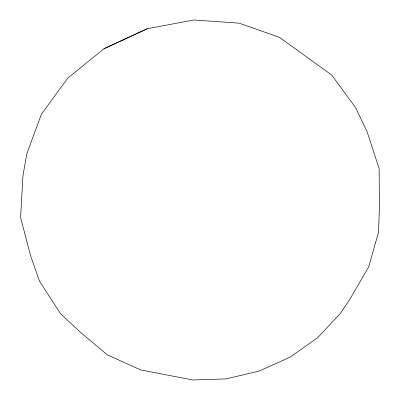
<?xml version="1.0" encoding="UTF-8"?>
<svg xmlns="http://www.w3.org/2000/svg" width="400" height="400" viewBox="0 0 400 400"><rect width="100%" height="100%" fill="white"/><g stroke="black" fill="none" stroke-linecap="round" stroke-linejoin="round"><path stroke-width="0.6" d="M104.04 48.705L67.735 78.155L41.41 114.245L26.86 153.655L22.97 175.55L20.585 217.575L30.725 256.19L39.53 281.235L60.42 313.57L80.14 332.085L107.405 354.905L140.745 369.945L192.915 380L226.12 378.885L259.14 371.08L290.245 357.07L317.795 337.58L340.245 313.555L349.86 299.225L368.68 266.92L378.55 232.115L379.415 207.14L379.13 168.655L367.145 131.865L355.68 107.755L331.725 75.055L279.59 37.435L239.105 23.145L193.74 20L147.33 28.71L104.04 48.705L147.33 28.71"/></g></svg>
